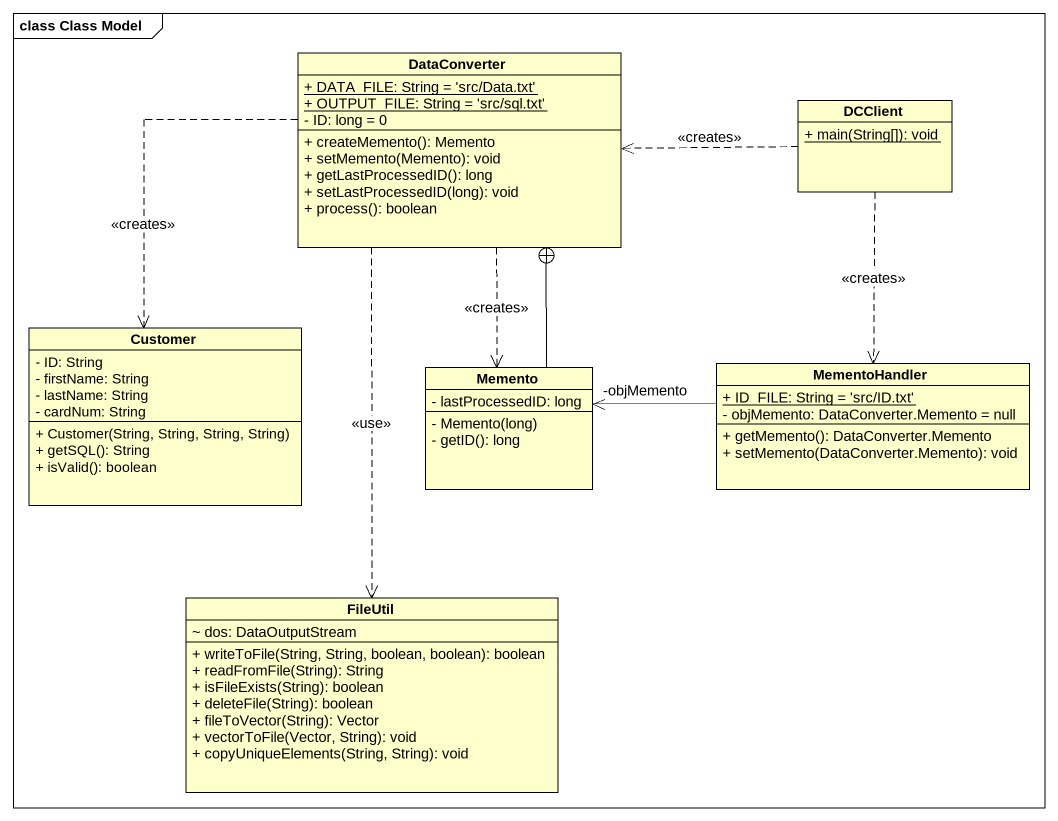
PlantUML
@startuml
mainframe class Class Model
hide circle
hide empty members
skinparam classAttributeIconSize 0
class DataConverter {
  {static} + DATA_FILE: String = 'src/Data.txt'
  {static} + OUTPUT_FILE: String = 'src/sql.txt'
  - ID: long = 0
  + createMemento(): Memento
  + setMemento(Memento): void
  + getLastProcessedID(): long
  + setLastProcessedID(long): void
  + process(): boolean
}
class DCClient {
  {static} + main(String[]): void
}
class Customer {
  - ID: String
  - firstName: String
  - lastName: String
  - cardNum: String
  + Customer(String, String, String, String)
  + getSQL(): String
  + isValid(): boolean
}
class Memento {
  - lastProcessedID: long
  - Memento(long)
  - getID(): long
}
class MementoHandler {
  {static} + ID_FILE: String = 'src/ID.txt'
  - objMemento: DataConverter.Memento = null
  + getMemento(): DataConverter.Memento
  + setMemento(DataConverter.Memento): void
}
class FileUtil {
  ~ dos: DataOutputStream
  + writeToFile(String, String, boolean, boolean): boolean
  + readFromFile(String): String
  + isFileExists(String): boolean
  + deleteFile(String): boolean
  + fileToVector(String): Vector
  + vectorToFile(Vector, String): void
  + copyUniqueElements(String, String): void
}
DataConverter ..> Customer : <<creates>>
DataConverter ..> Memento : <<creates>>
DataConverter ..> FileUtil : <<use>>
DCClient .left.> DataConverter : <<creates>>
DCClient ..> MementoHandler : <<creates>>
Memento -up-+ DataConverter
MementoHandler -left-> "-objMemento" Memento
@enduml
